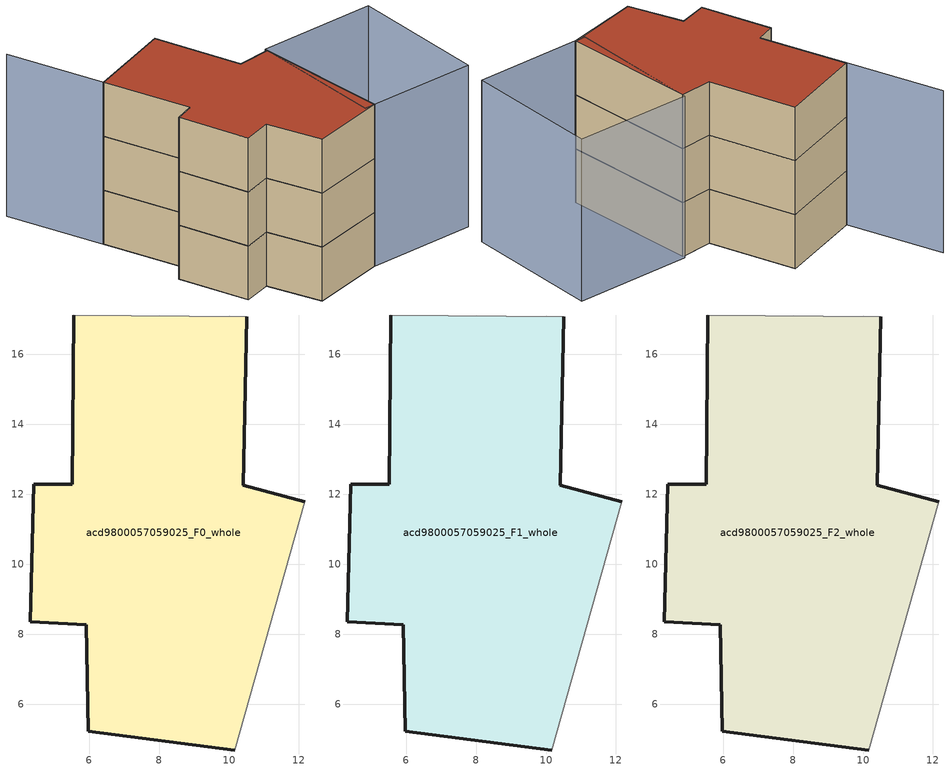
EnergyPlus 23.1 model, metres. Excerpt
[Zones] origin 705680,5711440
acd9800057059025_F0_whole
 floor ground (EU_floor_Construction): 10.17,4.68 12.17,11.78 10.41,12.25 10.51,17.08 5.56,17.12 5.51,12.29 4.42,12.28 4.31,8.36 5.92,8.26 5.98,5.21 z0
 wall outside (EU_wall_Construction): 10.51,17.08 10.41,12.25 12.17,11.78 / 10.17,4.68 5.98,5.21 5.92,8.26 4.31,8.36 4.42,12.28 5.51,12.29 5.56,17.12 z0:3
 wall adiabatic (EU_wall_Construction): 5.56,17.12 10.51,17.08 / 12.17,11.78 10.17,4.68 z0:3
acd9800057059025_F1_whole
 floor to acd9800057059025_F0_whole (EU_floor_Construction): 10.17,4.68 12.17,11.78 10.4,12.25 10.5,17.08 5.56,17.12 5.51,12.29 4.42,12.28 4.31,8.36 5.92,8.26 5.98,5.21 z3
 wall outside (EU_wall_Construction): 10.51,17.08 10.41,12.25 12.17,11.78 / 10.17,4.68 5.98,5.21 5.92,8.26 4.31,8.36 4.42,12.28 5.51,12.29 5.56,17.12 z3:6
 wall adiabatic (EU_wall_Construction): 5.56,17.12 10.51,17.08 / 12.17,11.78 10.17,4.68 z3:6
acd9800057059025_F2_whole
 floor to acd9800057059025_F1_whole (EU_floor_Construction): 10.17,4.68 12.17,11.78 10.4,12.25 10.5,17.08 5.56,17.12 5.51,12.29 4.42,12.28 4.31,8.36 5.92,8.26 5.98,5.21 z6
 wall outside (EU_wall_Construction): 10.51,17.08 10.41,12.25 12.17,11.78 / 10.17,4.68 5.98,5.21 5.92,8.26 4.31,8.36 4.42,12.28 5.51,12.29 5.56,17.12 z6:9
 wall adiabatic (EU_wall_Construction): 5.56,17.12 10.51,17.08 / 12.17,11.78 10.17,4.68 z6:9
 roof outside (EU_roof_Construction): 10.51,17.08 10.41,12.25 12.17,11.78 10.17,4.68 5.98,5.21 5.92,8.26 4.31,8.36 4.42,12.28 5.51,12.29 5.56,17.12 z9
shading: 5.57,17.12 5.61,22.51 / 15.71,2.63 9.62,4.89 / 9.62,4.89 12.22,11.91 / 12.22,11.91 18.31,9.65 / 18.31,9.65 15.71,2.63 z0:9
[Building]
EU S2 Campaign: North Axis=0; Terrain=City; Solar Distribution=FullExterior
[Site:Location]
London: Latitude=51.5; Longitude=-0.5; Time Zone=0; Elevation=25
[SizingPeriod:WeatherFileDays]
AnnualSizingPeriod: Begin Month=1; Begin Day of Month=1; End Month=12; End Day of Month=31; Day of Week for Start Day=Monday; Use Weather File Daylight Saving Period=No; Use Weather File Rain and Snow Indicators=No
[MATERIAL]
EU_InternalMass_Material: Roughness=MediumRough; Thickness=0.1; Conductivity=1; Density=1800; Specific Heat=900; Thermal Absorptance=0.9; Solar Absorptance=0.7; Visible Absorptance=0.7
[MATERIAL:NOMASS] Roughness=MediumRough; Thermal Absorptance=0.9; Solar Absorptance=0.7; Visible Absorptance=0.7
Name | Thermal Resistance
EU_wall_NoMass | 1.04674
EU_roof_NoMass | 4.32442
EU_floor_NoMass | 2.04616
[CONSTRUCTION]
EU_wall_Construction: EU_wall_NoMass
EU_roof_Construction: EU_roof_NoMass
EU_floor_Construction: EU_floor_NoMass
EU_InternalMass_Construction: EU_InternalMass_Material
[ZONE] Type=1; Multiplier=1; Ceiling Height=autocalculate; Floor Area=autocalculate; Part of Total Floor Area=Yes
Name | Volume
acd9800057059025_F0_whole | 205.693
acd9800057059025_F1_whole; acd9800057059025_F2_whole | 205.695
[INTERNALMASS] Construction=EU_InternalMass_Construction; Surface Area=68.5647
Name | Zone or ZoneList
acd9800057059025_F0_whole_EU_InternalMass | acd9800057059025_F0_whole
acd9800057059025_F1_whole_EU_InternalMass | acd9800057059025_F1_whole
acd9800057059025_F2_whole_EU_InternalMass | acd9800057059025_F2_whole
[OTHEREQUIPMENT] Fuel Type=Electricity; Design Level Calculation Method=Watts/Area; Power per Zone Floor Area=1; Fraction Latent=0; Fraction Radiant=0; Fraction Lost=0; Carbon Dioxide Generation Rate=0; EndUse Subcategory=EU_Step8_InternalGains
Name | Zone or ZoneList or Space or SpaceList | Schedule
EU_Step8_InternalGain_acd9800057059025_F0_whole_f000 | acd9800057059025_F0_whole | EU_Step8_GainSchedule_acd9800057059025_F0_whole_f000
EU_Step8_InternalGain_acd9800057059025_F1_whole_f000 | acd9800057059025_F1_whole | EU_Step8_GainSchedule_acd9800057059025_F1_whole_f000
EU_Step8_InternalGain_acd9800057059025_F2_whole_f000 | acd9800057059025_F2_whole | EU_Step8_GainSchedule_acd9800057059025_F2_whole_f000
[ZONEVENTILATION:DESIGNFLOWRATE] Schedule=EU_AlwaysOn; Design Flow Rate Calculation Method=AirChanges/Hour; Air Changes per Hour=0.488719; Ventilation Type=Natural; Fan Pressure Rise=0; Fan Total Efficiency=1; Constant Term Coefficient=1; Temperature Term Coefficient=0; Velocity Term Coefficient=0; Velocity Squared Term Coefficient=0; Minimum Indoor Temperature=-100; Maximum Indoor Temperature=100; Delta Temperature=-100; Minimum Outdoor Temperature=-100; Maximum Outdoor Temperature=100; Maximum Wind Speed=40
Name | Zone or ZoneList or Space or SpaceList
EU_ConstantAir_acd9800057059025_F0_whole | acd9800057059025_F0_whole
EU_ConstantAir_acd9800057059025_F1_whole | acd9800057059025_F1_whole
EU_ConstantAir_acd9800057059025_F2_whole | acd9800057059025_F2_whole
[HVACTEMPLATE:THERMOSTAT] Constant Heating Setpoint=20; Constant Cooling Setpoint=50
EU_HeatOnly_acd9800057059025_F0_whole; EU_HeatOnly_acd9800057059025_F1_whole; EU_HeatOnly_acd9800057059025_F2_whole
[HVACTEMPLATE:ZONE:IDEALLOADSAIRSYSTEM] System Availability Schedule=EU_AlwaysOn; Maximum Heating Supply Air Temperature=50; Minimum Cooling Supply Air Temperature=13; Maximum Heating Supply Air Humidity Ratio=0.0156; Minimum Cooling Supply Air Humidity Ratio=0.0077; Heating Limit=NoLimit; Cooling Limit=NoLimit; Heating Availability Schedule=EU_AlwaysOn; Cooling Availability Schedule=EU_CoolingOff; Dehumidification Control Type=ConstantSensibleHeatRatio; Cooling Sensible Heat Ratio=0.7; Dehumidification Setpoint=60; Humidification Control Type=None; Humidification Setpoint=30; Outdoor Air Method=None; Outdoor Air Flow Rate per Person=0.00944; Outdoor Air Flow Rate per Zone Floor Area=0; Outdoor Air Flow Rate per Zone=0; Demand Controlled Ventilation Type=None; Outdoor Air Economizer Type=NoEconomizer; Heat Recovery Type=None; Sensible Heat Recovery Effectiveness=0.7; Latent Heat Recovery Effectiveness=0.65
Name | Template Thermostat
acd9800057059025_F0_whole | EU_HeatOnly_acd9800057059025_F0_whole
acd9800057059025_F1_whole | EU_HeatOnly_acd9800057059025_F1_whole
acd9800057059025_F2_whole | EU_HeatOnly_acd9800057059025_F2_whole
[SIZING:ZONE] Zone Cooling Design Supply Air Temperature Input Method=SupplyAirTemperature; Zone Cooling Design Supply Air Temperature=13; Zone Heating Design Supply Air Temperature Input Method=SupplyAirTemperature; Zone Heating Design Supply Air Temperature=50; Zone Cooling Design Supply Air Humidity Ratio=0.008; Zone Heating Design Supply Air Humidity Ratio=0.008; Cooling Design Air Flow Method=DesignDay; Cooling Design Air Flow Rate=0; Cooling Minimum Air Flow per Zone Floor Area=0.000762; Cooling Minimum Air Flow=0; Cooling Minimum Air Flow Fraction=0.2; Heating Design Air Flow Method=DesignDay; Heating Design Air Flow Rate=0; Heating Maximum Air Flow per Zone Floor Area=0.002032; Heating Maximum Air Flow=0.141576; Heating Maximum Air Flow Fraction=0.3; Account for Dedicated Outdoor Air System=No; Dedicated Outdoor Air System Control Strategy=NeutralSupplyAir; Dedicated Outdoor Air Low Setpoint Temperature for Design=autosize; Dedicated Outdoor Air High Setpoint Temperature for Design=autosize; Zone Load Sizing Method=Sensible Load Only No Latent Load; Zone Latent Cooling Design Supply Air Humidity Ratio Input Method=HumidityRatioDifference; Zone Cooling Design Supply Air Humidity Ratio Difference=0.005; Zone Latent Heating Design Supply Air Humidity Ratio Input Method=HumidityRatioDifference; Zone Humidification Design Supply Air Humidity Ratio Difference=0.005
acd9800057059025_F0_whole; acd9800057059025_F1_whole; acd9800057059025_F2_whole
[SCHEDULE:CONSTANT]
Name | Hourly Value
EU_AlwaysOn | 1
EU_CoolingOff | 0
[SCHEDULE:FILE] Column Number=1; Rows to Skip at Top=0; Number of Hours of Data=8760; Column Separator=Comma; Interpolate to Timestep=No; Minutes per Item=60; Adjust Schedule for Daylight Savings=Yes
Name | File
EU_Step8_GainSchedule_acd9800057059025_F0_whole_f000 | ../../schedules/acd9800057059025/acd9800057059025_F0_whole_f000_gain.csv
EU_Step8_GainSchedule_acd9800057059025_F1_whole_f000 | ../../schedules/acd9800057059025/acd9800057059025_F1_whole_f000_gain.csv
EU_Step8_GainSchedule_acd9800057059025_F2_whole_f000 | ../../schedules/acd9800057059025/acd9800057059025_F2_whole_f000_gain.csv
